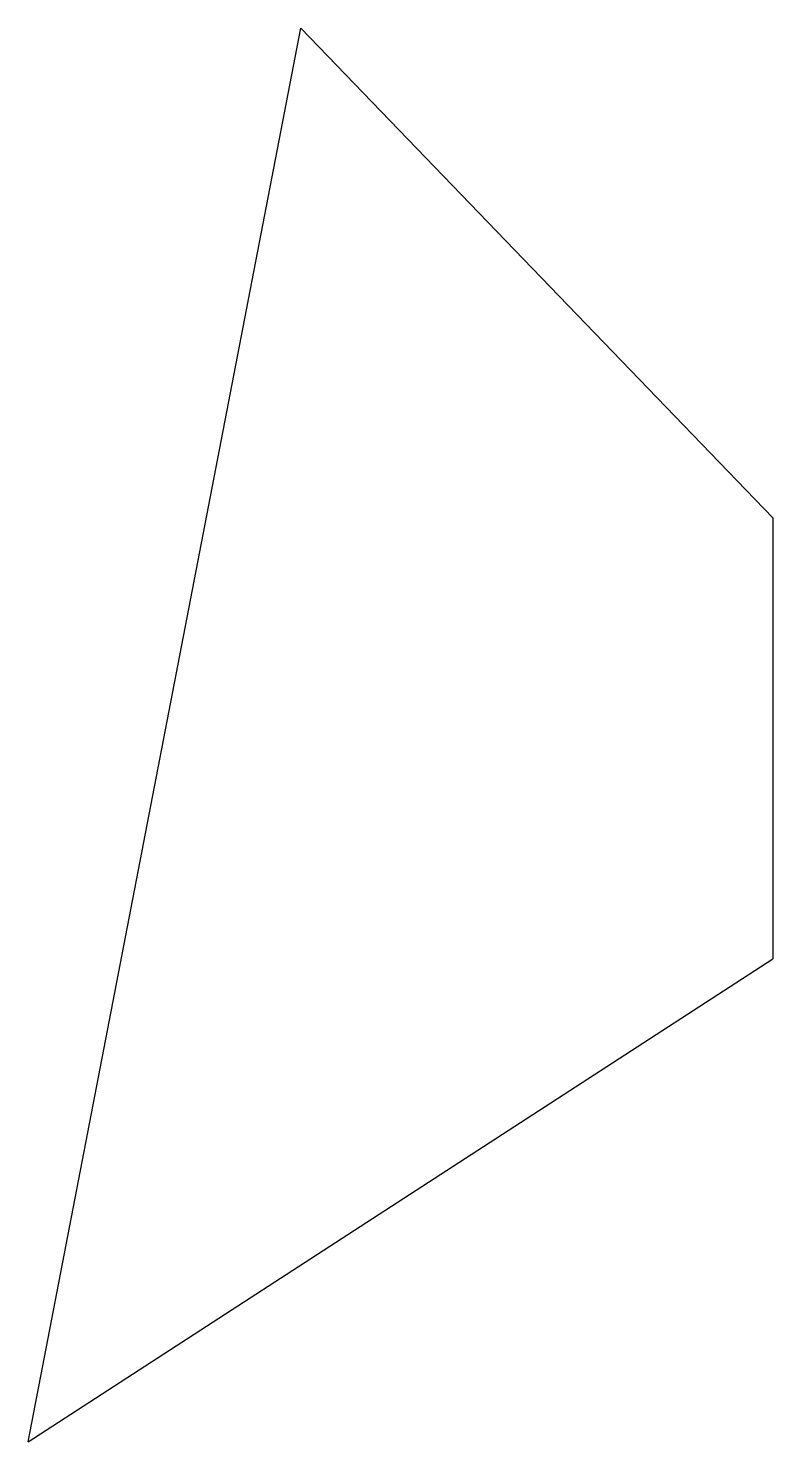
# Model space of a CAD drawing. Header units: millimetres. Extents: x -15.4 to 0, y 60 to 89.3.
import ezdxf

# ---------------------------------------------------------------- set-up
doc = ezdxf.new("R2010")
doc.units = ezdxf.units.MM

msp = doc.modelspace()

# ---------------------------------------------------------------- linework, layer by layer
at = {"color": 7, "linetype": 'Continuous', "lineweight": 25}
for p, q in [((-15.425, 60), (-9.777, 89.28)), ((-9.777, 89.28), (0, 79.135)), ((0, 79.135), (0, 70)), ((-15.425, 60), (0, 70))]:
    msp.add_line(p, q, dxfattribs=at)

doc.saveas('drawing.dxf')
